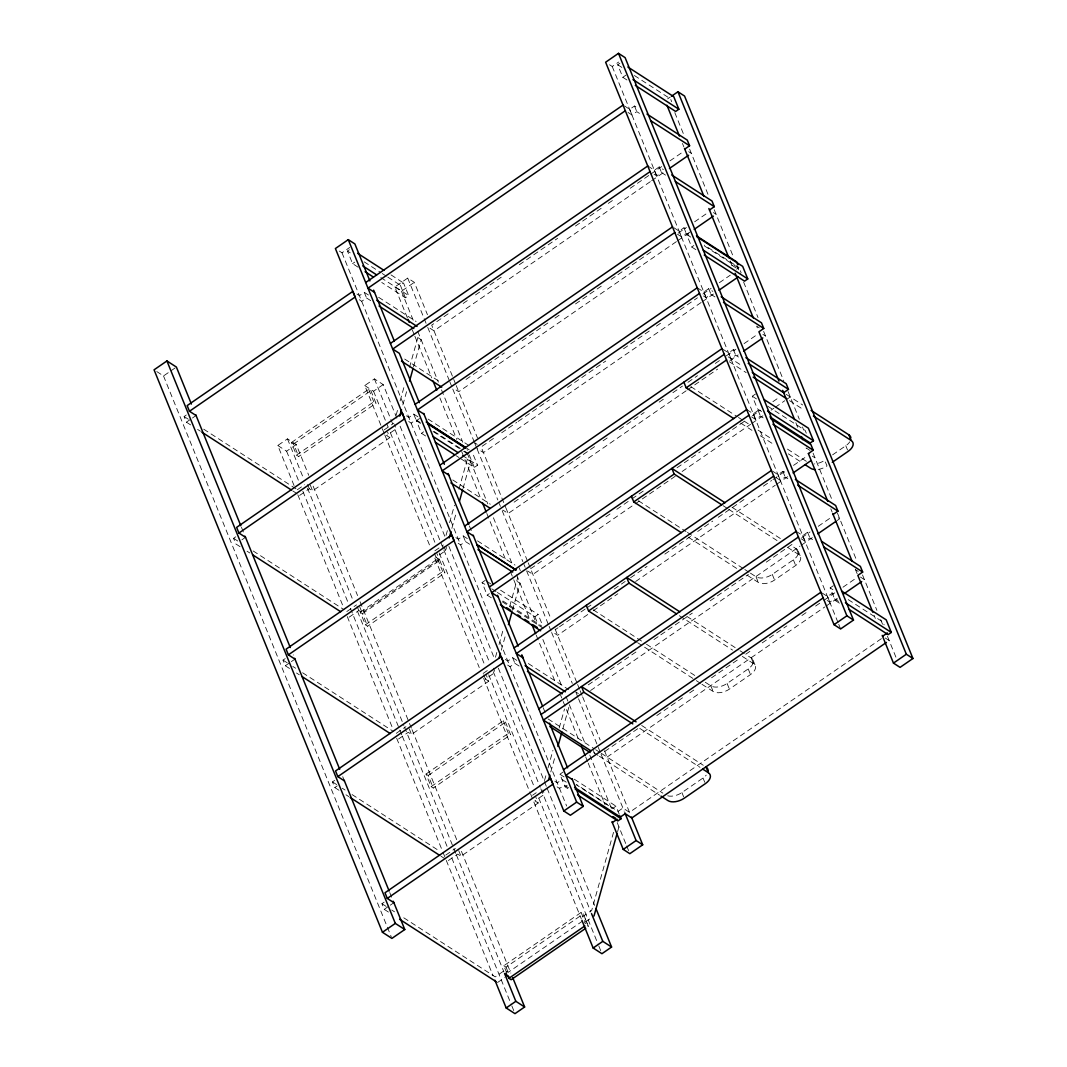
<?xml version="1.0" encoding="UTF-8"?>
<svg xmlns="http://www.w3.org/2000/svg" width="1067" height="1067" viewBox="0 0 1067 1067"><rect width="100%" height="100%" fill="white"/><g stroke="black" fill="none" stroke-linecap="round" stroke-linejoin="round"><path stroke-width="0.75" stroke-dasharray="5 3.75" d="M396.11 415.223L397.898 408.861M400.125 400.899L404.58 384.974M409.475 367.461L418.824 334.024M402.859 404.953L406.874 390.629M413.556 366.741L421.118 339.679L415.837 336.265M446.019 535.421L447.353 530.646M449.58 522.683L454.475 505.171M458.93 489.246L468.28 455.809M434.269 553.039L435.99 557.294L445.633 550.639L446.526 547.451M451.875 528.338L456.329 512.413M463.011 488.539L470.574 461.464L465.292 458.05M495.475 657.219L496.809 652.444M499.036 644.481L503.477 628.556M509.719 606.269L517.735 577.607M501.33 650.136L505.785 634.211M512.467 610.324L520.029 583.262L514.747 579.848M544.477 780.604L546.264 774.229M548.038 767.867L552.933 750.354M559.175 728.054L564.523 708.955M550.785 771.934L555.24 756.01M562.802 728.934L569.485 705.047M613.525 832.34L591.705 910.351L582.062 917.006L585.356 919.14L587.65 924.796L584.356 922.662M617.606 831.62L618.94 826.845L616.299 825.138M156.769 371.569L163.518 375.944L175.108 367.955M339.359 251.092L342 252.799L349.723 247.477M609.59 64.78L612.231 66.487L618.66 62.046M358.125 267.203L352.563 263.616L347.469 251.038L350.683 248.824M626.969 79.998L622.795 77.304L617.7 64.727L619.834 63.246M352.563 263.616L354.711 262.135M622.795 77.304L626.009 75.077M190.606 424.893L186.418 422.172L184.124 416.517L186.525 414.85M368.435 294.999L364.274 292.318L359.446 295.639L352.844 291.371M624.395 105.913L629.677 109.327L634.505 106.006L638.666 108.687M186.418 422.172L191.246 418.851M192.447 418.011L196.061 415.516M370.729 300.667L366.568 297.973L361.74 301.294L359.099 299.587M628.01 112.422L631.971 114.983L636.799 111.662L639.573 113.449M407.367 317.779L394.843 286.956L407.714 278.087L414.316 282.342L427.454 314.712M667.649 98.871L670.223 97.097M387.801 277.113L400.312 285.196L403.526 282.982L408.634 295.546L405.42 297.773L381.773 282.488M394.843 286.956L401.445 291.224L414.316 282.342M647.802 165.959L654.404 170.227L659.233 166.892L663.394 169.586M448.113 313.818L431.695 325.142L453.115 377.891M463.171 303.441L468.653 299.667M475.495 294.945L501.503 277.007M519.309 264.736L557.641 238.314M575.433 226.044L602.815 207.171M608.283 203.397L613.765 199.622M630.184 188.285L649.35 175.081M650.723 174.134L661.673 166.585M669.889 160.917L682.213 152.421M654.058 174.174L656.698 175.882L661.527 172.547L665.688 175.241M650.283 181.683L433.989 330.797L428.707 327.396M651.657 180.736L663.967 172.24M294.065 485.565L277.793 445.499L287.45 438.857L296.253 444.539L308.763 475.362M384.147 433.322L364.754 385.547L374.41 378.905L383.2 384.587L397.591 420.025M291.384 442.552L368.689 389.255L370.889 390.682L375.997 403.246L298.693 456.543L296.493 455.129L291.384 442.552L293.585 443.979L298.693 456.543M293.585 443.979L370.889 390.682M277.793 445.499L286.596 451.194L296.253 444.539M364.754 385.547L373.557 391.242L383.2 384.587M296.493 455.129L373.797 401.819L375.997 403.246M297.373 489.726L304.615 484.738M384.24 429.841L393.883 423.186M240.062 546.677L235.874 543.97L233.566 538.315L235.98 536.648M417.891 416.797L413.729 414.103L408.901 417.437L402.299 413.169M673.851 227.711L679.132 231.126L683.96 227.791L686.735 229.592M465.999 379.439L504.331 353.004M522.123 340.733L549.505 321.861M554.987 318.086L560.455 314.312M575.513 303.935L602.895 285.049M611.111 279.394L616.593 275.619M617.953 274.672L652.177 251.078M678.185 233.14L686.401 227.484M694.617 221.816L708.301 212.373M299.667 495.381L309.323 488.726L312.618 490.86L389.828 437.63L387.534 431.975M241.902 539.809L245.517 537.315M420.185 422.452L416.023 419.758L411.195 423.092L408.554 421.385M677.465 234.22L681.426 236.781L686.254 233.446L689.029 235.247M425.64 435.99L421.465 433.295L416.37 420.718L419.584 418.504M695.871 249.678L691.696 246.984L686.601 234.407L689.816 232.193M676.385 241.635L458.717 391.696L453.435 388.281M677.745 240.689L688.695 233.14M421.465 433.295L423.612 431.815M691.696 246.984L693.843 245.503M736.617 269.231L739.031 267.564L704.313 245.117M697.258 287.757L703.86 292.011L708.688 288.69L712.849 291.384M493.461 438.444L481.15 446.94L505.665 507.332M501.677 432.775L507.158 429.001M508.532 428.067L516.735 422.399M518.109 421.452L549.598 399.752M567.391 387.481L605.723 361.046M623.515 348.776L649.523 330.85M656.378 326.129L661.847 322.354M672.797 314.805L697.445 297.813M702.913 294.039L711.129 288.37M719.345 282.715L730.295 275.166M703.513 295.972L706.154 297.666L710.982 294.345L716.531 297.933M701.112 302.521L483.444 452.595L476.842 448.327M702.473 301.588L713.423 294.039M460.41 458.463L474.322 467.453L477.536 465.225L472.428 452.661M346.828 611.524L356.485 604.869M434.896 550.799L443.338 544.984M289.517 668.476L285.329 665.755L283.022 660.1L285.436 658.446M467.346 538.595L463.185 535.901L458.357 539.222L451.754 534.954M723.306 349.496L728.588 352.91L733.416 349.589L737.577 352.283M514.094 502.17L542.836 482.351M544.21 481.404L552.413 475.749M568.844 464.425L594.852 446.486M603.068 440.818L608.55 437.043M619.5 429.494L644.135 412.516M659.193 402.126L664.674 398.351M672.89 392.683L682.467 386.081M687.948 382.306L697.525 375.704M715.317 363.434L720.799 359.659M726.28 355.885L735.857 349.269M744.072 343.614L757.757 334.171M349.122 617.179L358.779 610.524L362.073 612.658L439.284 559.415L436.99 553.76M360.286 612.231L437.59 558.935L439.791 560.362L444.899 572.926L367.595 626.222L365.394 624.809L360.286 612.231L362.487 613.658L367.595 626.222M285.329 665.755L290.144 662.434M291.358 661.607L294.972 659.113L293.252 654.871M469.64 544.25L465.479 541.556L460.651 544.877L458.01 543.17M738.484 357.032L735.71 355.244L730.882 358.565L728.588 352.91M362.487 613.658L439.791 560.362M686.134 390.789L508.172 513.494L502.89 510.079M687.508 389.855L717.624 369.089M729.935 360.593L738.151 354.924M365.394 624.809L442.698 571.512L444.899 572.926M491.353 597.813L487.179 595.119L482.071 582.542L485.298 580.328M761.585 411.502L757.41 408.808L752.302 396.23L755.516 394.016M487.179 595.119L489.326 593.639M746.713 409.541L753.315 413.809L758.144 410.488L760.918 412.275M530.606 568.738L541.556 561.175M549.772 555.52L555.24 551.746M563.456 546.077L590.838 527.205M605.896 516.828L611.364 513.04M616.846 509.266L630.53 499.836M631.904 498.889L644.228 490.393M677.078 467.746L700.352 451.701M718.144 439.431L745.526 420.545M752.368 415.837L760.584 410.168M772.908 401.672L778.377 397.898M751.648 416.904L755.609 419.464L760.438 416.143L764.599 418.838M675.264 476.229L532.9 574.393L527.618 570.978M682.12 471.507L750.554 424.319M751.928 423.372L762.878 415.823M771.094 410.168L773.828 408.274M775.202 407.327L784.779 400.725M786.152 399.778L790.26 396.951M497.369 592.438L534.927 616.699L538.141 614.485L542.676 625.662M396.284 733.309L405.94 726.654M483.151 673.424L487.966 670.103M338.973 790.26L334.785 787.553L332.477 781.898L334.891 780.23M516.801 660.38L512.64 657.685L507.812 661.02L501.21 656.752M772.761 471.294L778.043 474.708L782.871 471.374L787.033 474.068M555.333 629.623L558.068 627.743M559.441 626.796L585.45 608.87M586.81 607.923L590.918 605.082M614.192 589.037L625.142 581.488M630.624 577.714L647.042 566.39M664.848 554.12L690.856 536.194M697.698 531.473L703.18 527.698M704.54 526.751L712.756 521.083M718.238 517.308L745.606 498.436M763.412 486.165L771.628 480.51M772.988 479.563L785.312 471.067M793.528 465.399L807.212 455.969M398.578 738.964L408.234 732.309L411.529 734.443L488.739 681.213L486.445 675.558M483.724 674.837L485.445 679.079L495.088 672.423L493.367 668.182M334.785 787.553L337.199 785.886M519.096 666.035L514.934 663.341L510.106 666.675L507.465 664.968M776.376 477.803L780.337 480.363L785.165 477.029L787.939 478.83M587.744 614.525L557.628 635.278L552.346 631.877M593.212 610.751L617.86 593.759M635.652 581.488L775.282 485.218M776.656 484.271L787.606 476.722M832.607 454.835L845.798 445.739A12.297 6.909 -22.1 0 0 849.745 441.845M426 774.055L503.304 720.758L505.505 722.186L510.6 734.75L433.295 788.046L431.095 786.632L426 774.055L428.2 775.482L433.295 788.046M428.2 775.482L505.505 722.186M431.095 786.632L508.399 733.336L510.6 734.75M796.169 531.339L802.771 535.607L807.599 532.273L810.373 534.074M588.264 684.867L593.745 681.093M595.119 680.146L603.335 674.477M610.177 669.756L636.185 651.83M653.978 639.56L659.459 635.785M660.82 634.838L692.31 613.125M710.102 600.868L748.434 574.433M766.239 562.162L792.247 544.237M801.824 537.621L810.04 531.966M818.256 526.298L831.94 516.855M801.104 538.702L805.065 541.262L809.893 537.928L814.054 540.622M590.571 690.522L800.01 546.117M801.384 545.17L812.334 537.621M836.981 520.629L839.716 518.735L835.754 516.188M750.421 573.152L756.023 576.767A12.297 6.909 -22.1 0 0 772.268 574.379L793.368 559.828A12.297 6.909 -22.1 0 0 796.422 548.918L790.834 545.29M747.127 575.193L758.317 582.422A12.297 6.909 -22.1 0 0 774.562 580.035L795.675 565.483A12.297 6.909 -22.1 0 0 798.73 554.573L796.422 548.918M567.791 788.593L565.017 786.792L559.908 774.229L563.123 772.001M839.409 603.175L835.234 600.481L830.139 587.917L833.354 585.69M445.739 855.107L455.396 848.452M532.606 795.222L536.221 792.728M388.428 912.058L384.24 909.351L381.933 903.696L384.347 902.028M822.217 593.092L827.499 596.493L832.327 593.172L836.488 595.866M604.789 751.421L639.013 727.827M656.805 715.557L684.187 696.684M689.655 692.91L695.137 689.135M711.556 677.798L737.577 659.873M745.78 654.204L751.261 650.43M762.211 642.881L786.859 625.889M801.917 615.512L807.386 611.738M815.601 606.069L822.444 601.348M823.817 600.414L834.767 592.852M842.983 587.197L856.668 577.754M441.044 856.241L448.033 860.762L457.69 854.107L460.984 856.241L538.195 803.011L535.901 797.356M384.24 909.351L389.055 906.016M390.269 905.189L393.883 902.695M827.152 600.454L829.793 602.148L834.621 598.827L838.782 601.521M607.083 757.077L824.738 607.003M826.111 606.069L837.062 598.52M565.017 786.792L567.151 785.312M835.234 600.481L837.382 599M705.26 682.24L710.849 685.854A12.297 6.909 -22.1 0 0 727.107 683.467L748.207 668.916A12.297 6.909 -22.1 0 0 751.261 657.992L745.66 654.378M701.953 684.28L713.156 691.509A12.297 6.909 -22.1 0 0 729.401 689.122L750.501 674.571A12.297 6.909 -22.1 0 0 753.555 663.661L751.261 657.992M619.233 814.214L615.966 806.159L612.751 808.386L576.593 785.005M881.395 638.653L629.517 812.32L622.915 808.052L618.086 811.387L576.42 784.445M667.715 795.822A12.297 6.909 -22.1 0 0 681.92 792.554L703.033 778.016A12.297 6.909 -22.1 0 0 706.221 775.135M506.665 972.717L503.824 965.742L581.128 912.432L583.329 913.859L588.437 926.423L586.236 925.009M503.824 965.742L506.025 967.155L583.329 913.859M582.649 921.008L508.145 972.37L504.851 970.236L495.195 976.892L401.512 916.34M497.489 982.547L504.731 977.559M585.556 921.835L592.799 916.846M617.7 64.727L621.861 67.421M634.385 75.517L670.543 98.884L671.677 101.685M688.708 151.661L691.349 153.368M713.436 212.56L716.077 214.254M686.601 234.407L690.762 237.114M704.673 246.09L739.444 268.564L741.138 272.752M731.909 265.23L738.511 269.498M759.277 327.836L756.636 326.129L757.783 328.956M762.892 334.344L765.532 336.052M728.241 356.858L742.485 366.061M786.299 394.39L802.664 404.967M729.375 361.766L746.18 372.623M789.567 400.672L803.558 409.715M752.302 396.23L756.476 398.938M767.6 406.127L805.145 430.388L806.292 433.189M810.053 450.487L806.092 447.927L807.239 450.754M812.347 456.142L814.988 457.85M690.883 386.681L737.07 416.543M738.471 417.45L742.659 420.158M744.059 421.065L751.061 425.586M758.063 430.108L772.055 439.164M787.459 449.114L807.052 461.771M740.765 423.106L751.955 430.334M760.358 435.763L774.349 444.819M788.353 453.862L802.344 462.905M855.547 569.711L858.188 571.419M860.482 577.074L864.443 579.634M391.015 274.886L403.526 282.982M347.469 251.038L350.243 252.839M364.154 261.828L380.839 272.618M382.226 273.512L386.401 276.206M380.812 277.567L408.634 295.546M732.042 507.292L781.031 538.955M723.146 505.718L727.347 508.425M728.748 509.332L779.123 541.903M787.526 547.331L798.73 554.573M830.139 587.917L832.914 589.704M848.212 599.601L882.983 622.074L884.116 624.862M378.598 297.28L416.103 321.514M885.21 637.973L889.171 640.533M638.453 500.783L686.041 531.539M687.441 532.446L743.419 568.631M744.819 569.538L749.021 572.245M688.335 537.194L737.324 568.858M404.713 359.072L440.831 382.413M474.548 442.672L477.189 444.379M428.054 419.064L469.72 446.006M466.466 448.073L469.24 449.861M434.082 431.428L463.251 450.287M464.638 451.181L468.8 453.875L467.079 449.634M416.37 420.718L420.531 423.412M433.055 431.508L462.251 450.381M463.652 451.288L467.826 453.982M462.238 455.342L477.536 465.225M456.236 455.769L459.023 457.556M686.881 616.379L738.657 649.856M740.058 650.763L744.259 653.471M679.372 615.712L732.562 650.083M742.352 656.418L753.555 663.661M389.828 437.63L386.534 435.496L396.177 428.841L394.457 424.599M452.781 479.963L490.287 504.211M593.279 609.857L645.068 643.334M646.469 644.241L695.457 675.904M637.573 642.654L643.161 646.282M644.561 647.189L694.95 679.746M696.351 680.653L700.552 683.373M477.509 540.862L515.014 565.097M486.685 581.222L490.86 583.929M500.583 590.211L538.141 614.485M482.071 582.542L484.858 584.343M491.807 588.837L495.982 591.531M435.99 557.294L439.284 559.415M502.917 600.988L541.849 626.156M502.237 601.761L543.903 628.69M184.124 416.517L188.312 419.224M203.69 429.174L295.972 488.819M197.595 429.401L200.396 431.215M292.678 490.86L296.879 493.568M641.694 725.48L703.286 765.279M639.8 728.414L699.979 767.32M575.753 691.923L578.394 693.617M528.352 663.554L568.631 689.589M548.105 718.958L594.292 748.807M595.693 749.714L599.894 752.435M601.295 753.329L662.874 793.141M485.445 679.079L488.739 681.213M593.785 752.662L597.987 755.369M599.387 756.276L659.579 795.182M233.566 538.315L237.768 541.022M253.146 550.959L344.041 609.71M247.051 551.199L249.851 552.999M574.246 779.19L615.966 806.159M559.908 774.229L564.083 776.923M566.257 782.178L562.096 779.484L557.267 782.805L551.986 779.403M568.551 787.833L564.39 785.139L559.561 788.46L554.28 785.059M538.195 803.011L534.9 800.877L544.543 794.221L542.823 789.98M283.022 660.1L287.223 662.82M292.811 666.435L295.612 668.235M302.601 672.757L393.483 731.509M296.506 672.997L299.307 674.797M332.477 781.898L336.679 784.605M342.267 788.22L345.068 790.033M352.057 794.555L440.151 851.493M345.961 794.782L348.762 796.596M381.933 903.696L386.134 906.403M391.722 910.018L394.523 911.818M845.798 445.739L847.518 449.981M674.797 112.609L683.56 134.189M689.629 149.127L708.595 195.821M714.223 209.692L733.616 257.467M736.75 265.176L740.231 273.739M743.632 282.128L758.023 317.566M763.652 331.437L783.685 380.746M788.06 391.536L799.33 419.264M802.451 426.973L803.704 430.054M813.094 453.168L831.86 499.396M837.422 513.08L856.894 561.042M862.523 574.913L876.914 610.351M880.675 619.594L882.542 624.222M887.451 636.292L896.307 658.126M682.453 143.445L683.854 146.873M730.148 260.908L732.656 267.07M795.849 422.705L798.356 428.867M830.82 508.826L832.153 512.093M855.294 569.098L857.268 573.966M874.073 615.339L875.327 618.42M634.505 106.006L636.799 111.662M659.233 166.892L661.527 172.547M683.96 227.791L686.254 233.446M708.688 288.69L710.982 294.345M733.416 349.589L735.71 355.244M758.144 410.488L760.438 416.143M782.871 471.374L785.165 477.029M807.599 532.273L809.893 537.928M629.677 109.327L631.971 114.983M654.404 170.227L656.698 175.882M679.132 231.126L681.426 236.781M703.86 292.011L706.154 297.666M753.315 413.809L755.609 419.464M778.043 474.708L780.337 480.363M802.771 535.607L805.065 541.262M827.499 596.493L829.793 602.148M612.231 66.487L838.115 622.781M838.742 624.328L840.623 628.943M798.223 551.052L800.517 556.707M793.368 559.828L795.675 565.483M772.268 574.379L774.562 580.035M756.023 576.767L758.317 582.422M753.049 660.14L755.343 665.795M748.207 668.916L750.501 674.571M727.107 683.467L729.401 689.122M710.849 685.854L713.156 691.509M703.033 778.016L704.753 782.258M681.92 792.554L683.64 796.809M453.728 379.425L455.609 384.053M456.236 385.6L477.509 437.99M505.878 507.839L527.565 561.269M528.192 562.802L550.719 618.286M555.107 629.063L577.007 683M577.634 684.547L579.501 689.162M580.128 690.709L582.008 695.337M582.635 696.871L600.161 740.018M604.536 750.808L630.184 813.988M407.714 278.087L427.107 325.848M427.734 327.396L449.634 381.332M449.821 381.773L452.141 387.494M452.768 389.028L474.041 441.431M474.668 442.965L476.549 447.593M477.176 449.127L497.822 499.983M499.276 503.571L500.423 506.398M502.197 510.773L522.843 561.629M524.004 564.47L525.151 567.297M526.605 570.872L548.505 624.809M549.132 626.342L551.012 630.97M551.639 632.504L572.285 683.36M576.033 692.603L577.914 697.231M578.541 698.778L600.441 752.702M601.068 754.249L624.222 811.267M519.176 567.791L520.323 570.618M593.359 750.488L594.506 753.315M400.312 285.196L405.42 297.773M469.213 454.875L474.322 467.453M534.927 616.699L538.328 625.089M401.445 291.224L413.956 322.034M417.717 331.29L438.364 382.133M441.498 389.842L462.771 442.231M467.146 453.022L487.792 503.877M493.421 517.748L512.2 563.976M516.575 574.766L536.608 624.075M542.863 639.48L562.256 687.255M566.017 696.498L585.41 744.273M589.784 755.063L611.684 808.986M617.219 822.604L626.076 844.437M626.702 845.971L628.583 850.599M412.222 329.756L414.249 334.731M414.876 336.265L431.762 377.878M439.897 397.911L456.796 439.511M461.678 451.541L464.305 458.01M464.932 459.544L480.577 498.076M486.832 513.48L506.225 561.255M511.133 573.339L512.28 576.167M513.734 579.741L530.006 619.807M536.261 635.212L555.04 681.453M560.588 695.137L561.735 697.965M563.163 701.486L578.181 738.457M585.69 756.956L587.57 761.585M588.197 763.118L605.096 804.731M469.373 525.924L471.881 532.086M543.21 707.768L545.09 712.383M364.274 292.318L366.568 297.973M413.729 414.103L416.023 419.758M463.185 535.901L465.479 541.556M512.64 657.685L514.934 663.341M342 252.799L566.644 806.012M400.098 426.186L445.152 537.141M448.9 546.384L494.581 658.886M498.342 668.129L546.517 786.779M547.144 788.326L594.692 905.443M443.912 546.397L445.633 550.639M374.41 378.905L392.549 423.586M395.057 429.748L443.232 548.411M443.859 549.945L489.54 662.434M493.287 671.69L540.222 787.259M540.849 788.806L590.905 912.085M373.557 391.242L387.948 426.68M390.442 432.842L434.869 542.249M439.257 553.039L484.925 665.528M488.686 674.784L534.367 787.273M538.742 798.063L598.187 944.455M598.814 945.989L601.948 953.698M368.689 389.255L373.797 401.819M437.59 558.935L442.698 571.512M503.304 720.758L508.399 733.336M581.128 912.432L585.103 922.208M384.774 434.869L430.454 547.358M434.843 558.148L479.256 667.555M483.644 678.345L529.952 792.368M530.579 793.915L581.262 918.727M313.138 486.139L357.565 595.559M360.072 601.721L408.874 721.919M409.501 723.453L411.382 728.081M412.009 729.615L457.063 840.569M461.437 851.359L510.866 973.091M310.324 485.205L312.618 490.86M359.779 606.99L362.073 612.658M409.235 728.788L411.529 734.443M458.69 850.586L460.984 856.241M506.025 967.155L508.866 974.144M307.603 484.485L309.323 488.726M357.058 606.283L358.779 610.524M287.45 438.857L303.722 478.923M307.469 488.166L353.15 600.654M357.525 611.444L403.833 725.48M404.46 727.014L453.262 847.211M453.888 848.758L455.769 853.373M456.396 854.92L503.957 972.037M286.596 451.194L299.107 482.017M302.868 491.26L347.922 602.201M350.416 608.377L399.231 728.574M399.858 730.108L401.725 734.736M402.352 736.27L447.406 847.225M451.781 858.015L511.226 1004.407M511.853 1005.941L514.361 1012.103M297.826 494.821L343.494 607.31M347.255 616.553L392.309 727.507M396.684 738.297L442.365 850.786M442.992 852.32L493.047 975.598M241.462 527.325L244.943 535.901M342.707 776.656L344.428 780.897M389.762 892.546L393.31 901.282M163.518 375.944L391.282 936.853M818.242 469.4A12.297 6.909 -22.1 0 0 826.992 465.946L824.698 460.29A12.297 6.909 -22.1 0 1 814.454 463.905"/><path stroke-width="1.5" d="M399.752 416.103L401.525 409.728M409.541 381.079L413.102 368.342M449.207 537.901L450.981 531.526M459.437 501.277L462.558 490.126M499.103 658.099L500.436 653.324M508.452 624.662L512.013 611.924M548.558 779.884L549.892 775.109M557.908 746.447L561.909 732.122M593.999 916.006L617.153 833.22M191.406 404.046L176.388 367.061L166.932 360.953L154.061 369.822L382.453 932.291L391.909 938.4L404.78 929.53L393.523 901.788M369.889 280.914L354.871 243.93L348.269 239.662L335.398 248.531L563.789 810.987L570.392 815.255L583.262 806.385L571.992 778.643M618.5 53.35L605.629 62.219L834.021 624.675L840.623 628.943L853.493 620.074L625.102 57.618L618.5 53.35L846.891 615.806L853.493 620.074M365.714 282.502L623.075 105.059M189.473 411.262L355.151 297.026L352.844 291.371L187.165 405.607L189.473 411.262L196.061 415.516M625.369 110.715L368.008 288.157L374.61 292.425M671.516 96.203L677.945 91.775L684.547 96.043L912.939 658.499L900.068 667.368L893.466 663.1L882.209 635.372M627.863 67.008L673.757 96.67L678.865 109.234L675.651 111.461L635.318 85.387M390.442 343.401L647.802 165.959M650.096 171.614L392.736 349.056L399.338 353.324L419.318 402.646M684.747 149.1L689.575 145.766L687.281 140.11L647.002 114.076M669.449 168.466L688.615 155.249M415.17 404.3L672.53 226.858M238.928 533.047L404.606 418.824L402.299 413.169L236.621 527.391L238.928 533.047L245.517 537.315M674.824 232.513L417.464 409.955L424.066 414.209M709.475 209.999L714.303 206.665L712.009 201.009L671.73 174.975M694.177 229.365L713.343 216.148M439.897 465.185L697.258 287.757M699.552 293.412L442.191 470.854L448.794 475.108M718.905 290.251L738.071 277.047M696.764 236.687L742.659 266.35L747.767 278.914L744.539 281.141L704.22 255.066M464.625 526.084L721.986 348.642M288.383 654.845L454.049 540.622L451.754 534.954L286.076 649.189L288.383 654.845L294.972 659.113M724.28 354.311L466.919 531.739L473.521 536.007M721.185 296.773L761.465 322.808L763.759 328.463L758.93 331.784L778.963 381.106M683.88 382.159L686.174 387.814L726.587 359.966M743.632 351.15L762.798 337.946M489.353 586.983L746.713 409.541M749.007 415.196L491.647 592.638L498.249 596.906M783.658 392.683L788.486 389.362L786.192 383.707L745.913 357.672M631.451 496.248L633.745 501.903L674.157 474.055L721.745 504.811M763.865 399.405L808.373 428.174L813.467 440.751L810.253 442.965L769.921 416.89M514.081 647.882L771.441 470.44M337.839 776.629L503.504 662.407L501.21 656.752L335.531 770.974L337.839 776.629L344.428 780.897M773.735 476.095L516.375 653.538L522.977 657.805L521.83 654.978M808.386 453.582L813.214 450.247L810.92 444.592L770.641 418.557M586.29 605.336L588.584 610.991L628.983 583.142L676.571 613.898M793.088 472.948L810.88 460.677M832.273 462.304L848.092 451.394A12.297 6.909 -22.1 0 0 851.146 440.471L848.852 434.816L811.067 410.395M538.808 708.781L796.169 531.339M541.102 714.437L798.463 536.994M833.114 514.481L837.942 511.146L835.648 505.491L795.368 479.456M632.798 723.893L583.809 692.23L543.396 720.092L590.985 750.848M817.815 533.847L835.608 521.576M563.536 769.667L820.896 592.238M387.294 898.427L552.959 784.205L550.665 778.55L384.987 892.772L387.294 898.427L393.883 902.695M823.191 597.893L565.83 775.336L572.432 779.59M821.483 541.249L860.375 566.39L862.669 572.045L857.841 575.38L872.819 612.245M843.904 593.799L861.709 581.528M382.453 932.291L395.323 923.408L404.78 929.53M563.789 810.987L576.66 802.117L583.262 806.385M834.021 624.675L846.891 615.806M612.338 822.577L617.166 819.256M882.569 636.265L887.397 632.944M619.94 815.935L621.074 818.736L617.86 820.95L577.527 794.888M841.703 591.091L886.197 619.847L891.305 632.424L888.091 634.638L849.145 609.47M886.437 642.427L631.811 817.976L625.209 813.708L620.38 817.042L574.553 787.406M623.235 849.412L636.105 840.543L642.707 844.811L629.837 853.68L623.235 849.412L611.978 821.683M893.466 663.1L906.336 654.231L912.939 658.499M507.799 975.518L508.932 978.306L584.876 925.943M585.73 928.303L511.133 979.719L508.932 978.306M506.185 1007.968L515.841 1001.313L524.631 1006.995L514.988 1013.65L506.185 1007.968L494.928 980.226M593.145 948.016L602.802 941.361L611.591 947.043L601.948 953.698L593.145 948.016L581.888 920.274M632.971 79.572L678.865 109.234M650.683 120.638L689.575 145.766M675.411 181.537L714.303 206.665M696.458 235.874L736.737 261.908L737.884 264.736M703.26 250.158L747.767 278.914M723.479 302.428L763.759 328.463M748.207 363.327L788.486 389.362M752.275 372.396L784.472 393.203M753.169 377.144L786.766 398.858M813.361 416.05L851.146 440.471M767.573 411.075L813.467 440.751M772.935 424.213L813.214 450.247M686.174 387.814L733.763 418.584M805.145 464.719L810.747 468.333A12.297 6.909 -22.1 0 0 815.335 469.573M797.663 485.112L837.942 511.146M823.777 546.904L862.669 572.045M357.632 253.319L384.053 270.391M362.74 265.883L376.651 274.873M725.04 502.77L671.863 468.4L674.157 474.055M365.087 271.698L373.423 277.1M845.411 602.762L891.305 632.424M376.731 300.24L417.05 326.422M379.065 306.042L413.796 328.489M633.745 501.903L681.333 532.673M401.459 361.139L441.738 387.174M426.186 422.025L465.079 447.166M427.614 423.079L465.119 447.326M427.92 423.892L465.479 448.167M433.029 436.47L458.063 452.648M435.376 442.285L454.849 454.862M679.879 611.858L626.689 577.487L628.983 583.142M450.914 482.924L489.806 508.065M588.584 610.991L636.172 641.76M477.029 544.717L515.921 569.858M477.069 544.877L515.961 570.018M477.976 549.638L512.707 572.072M506.652 607.697L510.826 610.391M517.775 614.885L520.549 616.686M524.724 619.38L528.899 622.088M533.073 624.782L537.248 627.476M500.37 604.722L540.649 630.757M201.796 432.122L291.278 489.953M636.092 721.852L581.515 686.574L583.809 692.23M702.78 769.134L708.381 772.748A12.297 6.909 -22.1 0 1 705.327 783.671L684.214 798.223A12.297 6.909 -22.1 0 1 667.969 800.61L660.966 796.089M525.097 665.621L565.417 691.803M527.431 671.423L562.162 693.87M549.825 726.507L590.104 752.555M252.652 554.813L340.733 611.751M575.18 789.073L621.074 818.736M613.005 816.562L615.779 818.362M302.108 676.611L390.189 733.549M350.163 797.489L439.644 855.334M509.346 977.319L507.145 975.905L505.998 973.064M399.618 919.287L496.088 981.653M677.945 91.775L906.336 654.231M666.955 105.273L679.466 136.083M684.481 148.42L703.873 196.181M708.875 208.518L728.908 257.827M735.163 273.232L753.302 317.926M782.711 390.349L794.608 419.624M801.49 436.576L802.744 439.657M808.373 453.528L827.765 501.303M832.767 513.627L852.173 561.402M708.381 772.748L706.074 767.093A12.297 6.909 -22.1 0 1 707.914 772.055M631.437 817.069L642.707 844.811M624.849 812.801L636.105 840.543M407.994 319.313L409.235 322.394M433.015 380.959L436.776 390.202M482.444 502.69L486.205 511.933M531.886 624.435L535.634 633.678M581.315 746.166L585.063 755.409M373.637 290.157L394.297 341.013M423.706 413.436L444.352 464.292M448.1 473.535L468.746 524.39M473.134 535.167L493.154 584.489M497.529 595.266L518.189 646.122M521.936 655.365L542.583 706.221M549.465 723.173L567.617 767.867M348.269 239.662L576.66 802.117M595.946 908.524L611.591 947.043M591.531 913.619L602.802 941.361M512.747 977.719L524.631 1006.995M504.571 973.571L515.841 1001.313M195.795 414.836L240.835 525.791M245.223 536.581L290.277 647.522M294.652 658.312L339.706 769.267M344.081 780.057L389.135 890.998M166.932 360.953L395.323 923.408M848.852 434.816A12.297 6.909 -22.1 0 1 850.866 437.843"/></g></svg>
